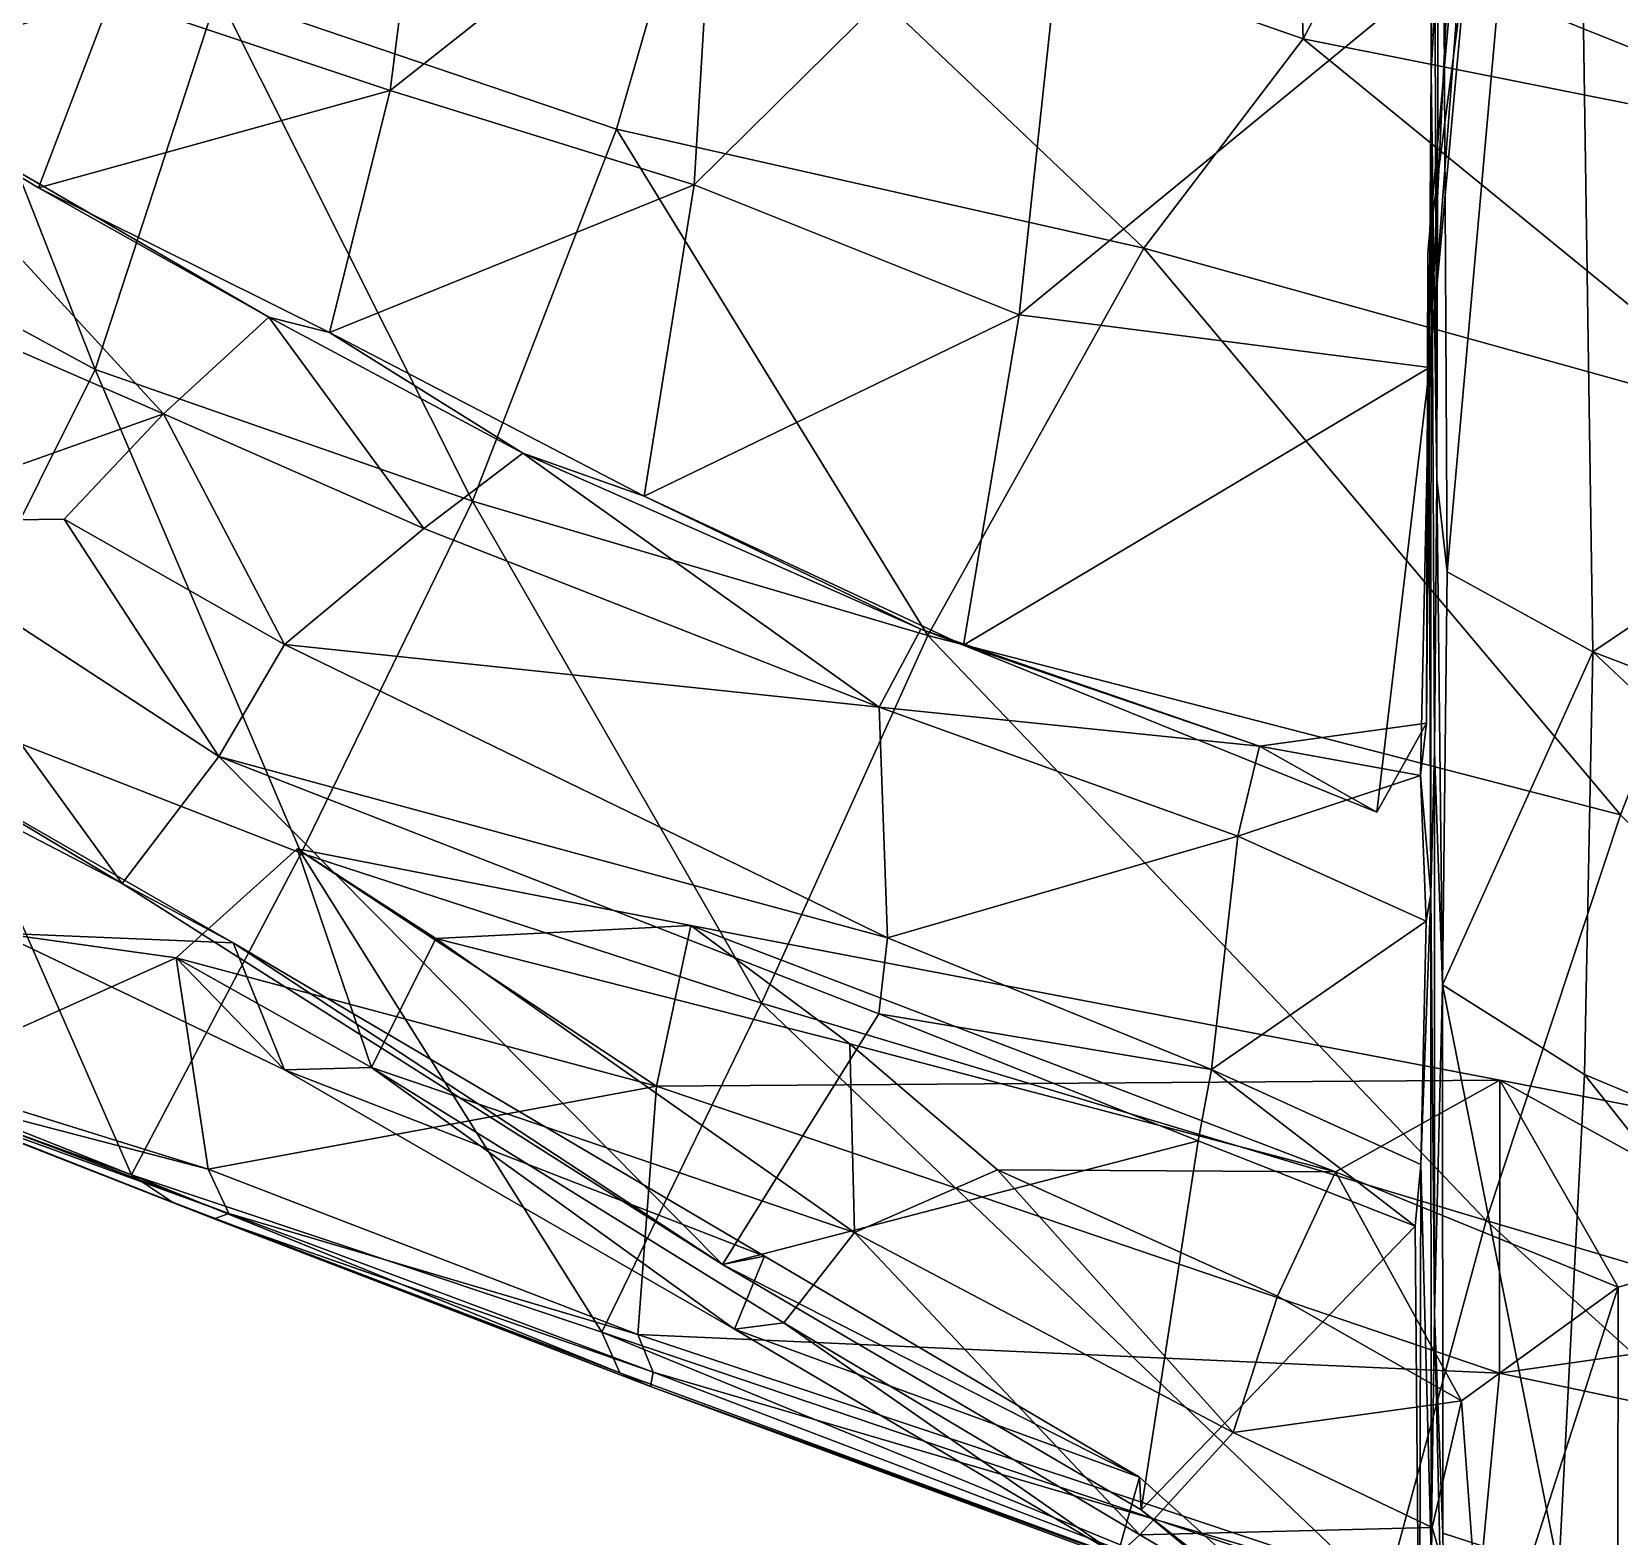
# Model space of a CAD drawing. Extents: x -4.77 to 4.77, y -2.48 to 3.3.
# Drawn here: x -4.3673 to -3.908, y 1.6094 to 2.0449 of the extents above; entities that cross this region are included whole.
import ezdxf

# ---------------------------------------------------------------- set-up
doc = ezdxf.new("R2010")
doc.units = 0

msp = doc.modelspace()

# ---------------------------------------------------------------- linework, layer by layer
for points in [[(-3.96243, 2.03334, -0.56343), (-3.94091, 2.41016, -0.2283), (-3.96352, 2.44361, -0.3732)], [(-3.96175, 2.17439, -0.66373), (-3.96243, 2.03334, -0.56343), (-3.96352, 2.44361, -0.3732)], [(-3.96243, 2.03334, 0.56343), (-3.96352, 2.44361, 0.3732), (-3.94091, 2.41016, 0.2283)], [(-3.96175, 2.17439, 0.66373), (-3.96352, 2.44361, 0.3732), (-3.96243, 2.03334, 0.56343)], [(-3.96243, 2.03334, -0.56343), (-3.9631, 1.94406, -0.46135), (-3.94091, 2.41016, -0.2283)], [(-3.94221, 2.21926, -0.23084), (-3.94091, 2.41016, -0.2283), (-3.9631, 1.94406, -0.46135)], [(-3.96243, 2.03334, 0.56343), (-3.94091, 2.41016, 0.2283), (-3.9631, 1.94406, 0.46135)], [(-3.94221, 2.21926, 0.23084), (-3.9631, 1.94406, 0.46135), (-3.94091, 2.41016, 0.2283)], [(-3.95786, 1.88852, -1.01572), (-3.95991, 2.28024, -0.87068), (-3.922, 2.29025, -0.89502)], [(-3.95786, 1.88852, 1.01572), (-3.922, 2.29025, 0.89502), (-3.95991, 2.28024, 0.87068)], [(-3.95786, 1.88852, -1.01572), (-3.922, 2.29025, -0.89502), (-3.91568, 1.86537, -1.04619)], [(-3.95786, 1.88852, 1.01572), (-3.91568, 1.86537, 1.04619), (-3.922, 2.29025, 0.89502)], [(-3.51184, 2.13729, -0.95595), (-3.91568, 1.86537, -1.04619), (-3.922, 2.29025, -0.89502)], [(-3.51184, 2.13729, 0.95595), (-3.922, 2.29025, 0.89502), (-3.91568, 1.86537, 1.04619)], [(-3.96083, 1.91525, -0.80011), (-3.96175, 2.17439, -0.66373), (-3.95991, 2.28024, -0.87068)], [(-3.96083, 1.91525, 0.80011), (-3.95991, 2.28024, 0.87068), (-3.96175, 2.17439, 0.66373)], [(-3.96083, 1.91525, -0.80011), (-3.95991, 2.28024, -0.87068), (-3.95786, 1.88852, -1.01572)], [(-3.96083, 1.91525, 0.80011), (-3.95786, 1.88852, 1.01572), (-3.95991, 2.28024, 0.87068)], [(-3.96339, 1.98073, -0.33821), (-3.95185, 2.06961, -0.23737), (-3.94221, 2.21926, -0.23084)], [(-3.94221, 2.21926, -0.23084), (-3.9631, 1.94406, -0.46135), (-3.96339, 1.98073, -0.33821)], [(-3.96339, 1.98073, 0.33821), (-3.94221, 2.21926, 0.23084), (-3.95185, 2.06961, 0.23737)], [(-3.94221, 2.21926, 0.23084), (-3.96339, 1.98073, 0.33821), (-3.9631, 1.94406, 0.46135)], [(-4.17304, 2.10335, 0.1145), (-3.9995, 2.0428, 0.18102), (-4.0049, 2.20857, 0.16673)], [(-4.17304, 2.10335, -0.1145), (-4.0049, 2.20857, -0.16673), (-3.9995, 2.0428, -0.18102)], [(-3.98401, 2.07216, 0.25586), (-4.0049, 2.20857, 0.16673), (-3.9995, 2.0428, 0.18102)], [(-3.98401, 2.07216, -0.25586), (-3.9995, 2.0428, -0.18102), (-4.0049, 2.20857, -0.16673)], [(-3.96083, 1.91525, -0.80011), (-3.96243, 2.03334, -0.56343), (-3.96175, 2.17439, -0.66373)], [(-3.96083, 1.91525, 0.80011), (-3.96175, 2.17439, 0.66373), (-3.96243, 2.03334, 0.56343)], [(-3.51184, 2.13729, -0.95595), (-3.36535, 1.65421, -1.14597), (-3.91568, 1.86537, -1.04619)], [(-3.51184, 2.13729, 0.95595), (-3.91568, 1.86537, 1.04619), (-3.36535, 1.65421, 1.14597)], [(-4.41926, 2.0322, -0.3492), (-4.43616, 2.12198, -0.36575), (-4.34439, 2.05487, -0.27764)], [(-4.41926, 2.0322, 0.3492), (-4.34439, 2.05487, 0.27764), (-4.43616, 2.12198, 0.36575)], [(-4.253, 2.11128, -0.2233), (-4.26361, 2.02788, -0.25917), (-4.34439, 2.05487, -0.27764)], [(-4.253, 2.11128, 0.2233), (-4.34439, 2.05487, 0.27764), (-4.26361, 2.02788, 0.25917)], [(-4.26361, 2.02788, -0.25917), (-4.253, 2.11128, -0.2233), (-4.16956, 2.10225, -0.21655)], [(-4.26361, 2.02788, 0.25917), (-4.16956, 2.10225, 0.21655), (-4.253, 2.11128, 0.2233)], [(-4.17566, 2.00052, -0.26235), (-4.06592, 2.10905, -0.21009), (-4.08166, 1.96295, -0.27019)], [(-4.17566, 2.00052, -0.26235), (-4.16956, 2.10225, -0.21655), (-4.06592, 2.10905, -0.21009)], [(-4.17566, 2.00052, 0.26235), (-4.08166, 1.96295, 0.27019), (-4.06592, 2.10905, 0.21009)], [(-4.17566, 2.00052, 0.26235), (-4.06592, 2.10905, 0.21009), (-4.16956, 2.10225, 0.21655)], [(-3.95185, 2.06961, -0.23737), (-4.08166, 1.96295, -0.27019), (-4.06592, 2.10905, -0.21009)], [(-3.95185, 2.06961, 0.23737), (-4.06592, 2.10905, 0.21009), (-4.08166, 1.96295, 0.27019)], [(-3.84097, 2.04051, 0.3021), (-3.96509, 2.10762, 0.34597), (-3.98401, 2.07216, 0.25586)], [(-3.84097, 2.04051, -0.3021), (-3.98401, 2.07216, -0.25586), (-3.96509, 2.10762, -0.34597)], [(-3.84097, 2.04051, 0.3021), (-3.85155, 2.07444, 0.37375), (-3.96509, 2.10762, 0.34597)], [(-3.84097, 2.04051, -0.3021), (-3.96509, 2.10762, -0.34597), (-3.85155, 2.07444, -0.37375)], [(-4.31346, 2.05592, 0.05534), (-4.19814, 2.01664, 0.09969), (-4.17304, 2.10335, 0.1145)], [(-4.31346, 2.05592, -0.05534), (-4.17304, 2.10335, -0.1145), (-4.19814, 2.01664, -0.09969)], [(-4.26361, 2.02788, -0.25917), (-4.16956, 2.10225, -0.21655), (-4.17566, 2.00052, -0.26235)], [(-4.26361, 2.02788, 0.25917), (-4.17566, 2.00052, 0.26235), (-4.16956, 2.10225, 0.21655)], [(-4.17304, 2.10335, 0.1145), (-4.19814, 2.01664, 0.09969), (-4.04553, 1.98221, 0.15375)], [(-4.17304, 2.10335, -0.1145), (-4.04553, 1.98221, -0.15375), (-4.19814, 2.01664, -0.09969)], [(-4.17304, 2.10335, 0.1145), (-4.04553, 1.98221, 0.15375), (-3.9995, 2.0428, 0.18102)], [(-4.17304, 2.10335, -0.1145), (-3.9995, 2.0428, -0.18102), (-4.04553, 1.98221, -0.15375)], [(-4.349, 1.9471, -0.02043), (-4.40534, 2.09067, 0.01216), (-4.42654, 1.98914, -0.05424)], [(-4.349, 1.9471, 0.02043), (-4.42654, 1.98914, 0.05424), (-4.40534, 2.09067, -0.01216)], [(-4.349, 1.9471, -0.02043), (-4.31346, 2.05592, 0.05534), (-4.40534, 2.09067, 0.01216)], [(-4.349, 1.9471, 0.02043), (-4.40534, 2.09067, -0.01216), (-4.31346, 2.05592, -0.05534)], [(-3.98401, 2.07216, 0.25586), (-3.9995, 2.0428, 0.18102), (-3.8235, 2.00771, 0.23729)], [(-3.98401, 2.07216, -0.25586), (-3.8235, 2.00771, -0.23729), (-3.9995, 2.0428, -0.18102)], [(-3.98401, 2.07216, 0.25586), (-3.8235, 2.00771, 0.23729), (-3.84097, 2.04051, 0.3021)], [(-3.98401, 2.07216, -0.25586), (-3.84097, 2.04051, -0.3021), (-3.8235, 2.00771, -0.23729)], [(-3.95185, 2.06961, -0.23737), (-3.96289, 1.94768, -0.2858), (-4.08166, 1.96295, -0.27019)], [(-3.95185, 2.06961, 0.23737), (-4.08166, 1.96295, 0.27019), (-3.96289, 1.94768, 0.2858)], [(-3.96339, 1.98073, -0.33821), (-3.96289, 1.94768, -0.2858), (-3.95185, 2.06961, -0.23737)], [(-3.96339, 1.98073, 0.33821), (-3.95185, 2.06961, 0.23737), (-3.96289, 1.94768, 0.2858)], [(-4.41926, 2.0322, -0.3492), (-4.34439, 2.05487, -0.27764), (-4.36532, 1.99964, -0.3011)], [(-4.41926, 2.0322, 0.3492), (-4.36532, 1.99964, 0.3011), (-4.34439, 2.05487, 0.27764)], [(-4.36532, 1.99964, -0.3011), (-4.34439, 2.05487, -0.27764), (-4.26361, 2.02788, -0.25917)], [(-4.36532, 1.99964, 0.3011), (-4.26361, 2.02788, 0.25917), (-4.34439, 2.05487, 0.27764)], [(-4.31346, 2.05592, 0.05534), (-4.349, 1.9471, -0.02043), (-4.23985, 1.90903, 0.02675)], [(-4.31346, 2.05592, -0.05534), (-4.23985, 1.90903, -0.02675), (-4.349, 1.9471, 0.02043)], [(-4.31346, 2.05592, 0.05534), (-4.23985, 1.90903, 0.02675), (-4.19814, 2.01664, 0.09969)], [(-4.31346, 2.05592, -0.05534), (-4.19814, 2.01664, -0.09969), (-4.23985, 1.90903, -0.02675)], [(-3.86324, 1.93144, 0.2062), (-3.9995, 2.0428, 0.18102), (-4.04553, 1.98221, 0.15375)], [(-3.86324, 1.93144, -0.2062), (-4.04553, 1.98221, -0.15375), (-3.9995, 2.0428, -0.18102)], [(-3.86324, 1.93144, 0.2062), (-3.8235, 2.00771, 0.23729), (-3.9995, 2.0428, 0.18102)], [(-3.86324, 1.93144, -0.2062), (-3.9995, 2.0428, -0.18102), (-3.8235, 2.00771, -0.23729)], [(-4.32918, 1.93431, -0.39155), (-4.44908, 1.98648, -0.39037), (-4.41926, 2.0322, -0.3492)], [(-4.32918, 1.93431, 0.39155), (-4.41926, 2.0322, 0.3492), (-4.44908, 1.98648, 0.39037)], [(-4.32918, 1.93431, -0.39155), (-4.41926, 2.0322, -0.3492), (-4.2987, 1.96222, -0.33841)], [(-4.36532, 1.99964, -0.3011), (-4.2987, 1.96222, -0.33841), (-4.41926, 2.0322, -0.3492)], [(-4.32918, 1.93431, 0.39155), (-4.2987, 1.96222, 0.33841), (-4.41926, 2.0322, 0.3492)], [(-4.36532, 1.99964, 0.3011), (-4.41926, 2.0322, 0.3492), (-4.2987, 1.96222, 0.33841)], [(-3.96258, 1.79521, -0.54379), (-3.9631, 1.94406, -0.46135), (-3.96243, 2.03334, -0.56343)], [(-3.96258, 1.79521, 0.54379), (-3.96243, 2.03334, 0.56343), (-3.9631, 1.94406, 0.46135)], [(-3.96258, 1.79521, -0.54379), (-3.96243, 2.03334, -0.56343), (-3.96145, 1.83657, -0.70909)], [(-3.96258, 1.79521, 0.54379), (-3.96145, 1.83657, 0.70909), (-3.96243, 2.03334, 0.56343)], [(-3.96083, 1.91525, -0.80011), (-3.96145, 1.83657, -0.70909), (-3.96243, 2.03334, -0.56343)], [(-3.96083, 1.91525, 0.80011), (-3.96243, 2.03334, 0.56343), (-3.96145, 1.83657, 0.70909)], [(-4.36532, 1.99964, -0.3011), (-4.26361, 2.02788, -0.25917), (-4.28118, 1.95783, -0.30014)], [(-4.36532, 1.99964, 0.3011), (-4.28118, 1.95783, 0.30014), (-4.26361, 2.02788, 0.25917)], [(-4.17566, 2.00052, -0.26235), (-4.28118, 1.95783, -0.30014), (-4.26361, 2.02788, -0.25917)], [(-4.17566, 2.00052, 0.26235), (-4.26361, 2.02788, 0.25917), (-4.28118, 1.95783, 0.30014)], [(-4.10811, 1.87007, 0.07517), (-4.19814, 2.01664, 0.09969), (-4.23985, 1.90903, 0.02675)], [(-4.10811, 1.87007, -0.07517), (-4.23985, 1.90903, -0.02675), (-4.19814, 2.01664, -0.09969)], [(-4.10811, 1.87007, 0.07517), (-4.04553, 1.98221, 0.15375), (-4.19814, 2.01664, 0.09969)], [(-4.10811, 1.87007, -0.07517), (-4.19814, 2.01664, -0.09969), (-4.04553, 1.98221, -0.15375)], [(-4.36532, 1.99964, -0.3011), (-4.28118, 1.95783, -0.30014), (-4.2987, 1.96222, -0.33841)], [(-4.36532, 1.99964, 0.3011), (-4.2987, 1.96222, 0.33841), (-4.28118, 1.95783, 0.30014)], [(-4.17566, 2.00052, -0.26235), (-4.19011, 1.91046, -0.31086), (-4.28118, 1.95783, -0.30014)], [(-4.17566, 2.00052, 0.26235), (-4.28118, 1.95783, 0.30014), (-4.19011, 1.91046, 0.31086)], [(-4.08166, 1.96295, -0.27019), (-4.19011, 1.91046, -0.31086), (-4.17566, 2.00052, -0.26235)], [(-4.08166, 1.96295, 0.27019), (-4.17566, 2.00052, 0.26235), (-4.19011, 1.91046, 0.31086)], [(-4.39776, 1.84939, -0.10856), (-4.349, 1.9471, -0.02043), (-4.42654, 1.98914, -0.05424)], [(-4.39776, 1.84939, 0.10856), (-4.42654, 1.98914, 0.05424), (-4.349, 1.9471, 0.02043)], [(-4.32918, 1.93431, -0.39155), (-4.41715, 1.90306, -0.37264), (-4.44908, 1.98648, -0.39037)], [(-4.32918, 1.93431, 0.39155), (-4.44908, 1.98648, 0.39037), (-4.41715, 1.90306, 0.37264)], [(-3.90768, 1.81822, 0.13875), (-4.04553, 1.98221, 0.15375), (-4.10811, 1.87007, 0.07517)], [(-3.90768, 1.81822, -0.13875), (-4.10811, 1.87007, -0.07517), (-4.04553, 1.98221, -0.15375)], [(-3.90768, 1.81822, 0.13875), (-3.86324, 1.93144, 0.2062), (-4.04553, 1.98221, 0.15375)], [(-3.90768, 1.81822, -0.13875), (-4.04553, 1.98221, -0.15375), (-3.86324, 1.93144, -0.2062)], [(-3.9638, 1.84475, -0.36168), (-3.96289, 1.94768, -0.2858), (-3.96339, 1.98073, -0.33821)], [(-3.9638, 1.84475, -0.36168), (-3.96339, 1.98073, -0.33821), (-3.9631, 1.94406, -0.46135)], [(-3.9638, 1.84475, 0.36168), (-3.96339, 1.98073, 0.33821), (-3.96289, 1.94768, 0.2858)], [(-3.9638, 1.84475, 0.36168), (-3.9631, 1.94406, 0.46135), (-3.96339, 1.98073, 0.33821)], [(-4.2987, 1.96222, -0.33841), (-4.25392, 1.90106, -0.3913), (-4.32918, 1.93431, -0.39155)], [(-4.2987, 1.96222, 0.33841), (-4.32918, 1.93431, 0.39155), (-4.25392, 1.90106, 0.3913)], [(-4.28118, 1.95783, -0.30014), (-4.22522, 1.9229, -0.34116), (-4.2987, 1.96222, -0.33841)], [(-4.2987, 1.96222, -0.33841), (-4.22522, 1.9229, -0.34116), (-4.25392, 1.90106, -0.3913)], [(-4.28118, 1.95783, 0.30014), (-4.2987, 1.96222, 0.33841), (-4.22522, 1.9229, 0.34116)], [(-4.2987, 1.96222, 0.33841), (-4.25392, 1.90106, 0.3913), (-4.22522, 1.9229, 0.34116)], [(-4.08166, 1.96295, -0.27019), (-4.09775, 1.86735, -0.32082), (-4.19011, 1.91046, -0.31086)], [(-4.08166, 1.96295, 0.27019), (-4.19011, 1.91046, 0.31086), (-4.09775, 1.86735, 0.32082)], [(-3.96289, 1.94768, -0.2858), (-4.09775, 1.86735, -0.32082), (-4.08166, 1.96295, -0.27019)], [(-3.96289, 1.94768, 0.2858), (-4.08166, 1.96295, 0.27019), (-4.09775, 1.86735, 0.32082)], [(-4.28118, 1.95783, -0.30014), (-4.19011, 1.91046, -0.31086), (-4.22522, 1.9229, -0.34116)], [(-4.28118, 1.95783, 0.30014), (-4.22522, 1.9229, 0.34116), (-4.19011, 1.91046, 0.31086)], [(-3.96289, 1.94768, -0.2858), (-3.97819, 1.81895, -0.33197), (-4.09775, 1.86735, -0.32082)], [(-3.96289, 1.94768, 0.2858), (-4.09775, 1.86735, 0.32082), (-3.97819, 1.81895, 0.33197)], [(-3.9638, 1.84475, -0.36168), (-3.97819, 1.81895, -0.33197), (-3.96289, 1.94768, -0.2858)], [(-3.9638, 1.84475, 0.36168), (-3.96289, 1.94768, 0.2858), (-3.97819, 1.81895, 0.33197)], [(-4.349, 1.9471, -0.02043), (-4.39776, 1.84939, -0.10856), (-4.28933, 1.80709, -0.05462)], [(-4.349, 1.9471, 0.02043), (-4.28933, 1.80709, 0.05462), (-4.39776, 1.84939, 0.10856)], [(-4.349, 1.9471, -0.02043), (-4.28933, 1.80709, -0.05462), (-4.23985, 1.90903, 0.02675)], [(-4.349, 1.9471, 0.02043), (-4.23985, 1.90903, -0.02675), (-4.28933, 1.80709, 0.05462)], [(-3.96258, 1.79521, -0.54379), (-3.96554, 1.82962, -0.39534), (-3.9631, 1.94406, -0.46135)], [(-3.9638, 1.84475, -0.36168), (-3.9631, 1.94406, -0.46135), (-3.96554, 1.82962, -0.39534)], [(-3.96258, 1.79521, 0.54379), (-3.9631, 1.94406, 0.46135), (-3.96554, 1.82962, 0.39534)], [(-3.9638, 1.84475, 0.36168), (-3.96554, 1.82962, 0.39534), (-3.9631, 1.94406, 0.46135)], [(-4.32918, 1.93431, -0.39155), (-4.35792, 1.90378, -0.39003), (-4.41715, 1.90306, -0.37264)], [(-4.32918, 1.93431, 0.39155), (-4.41715, 1.90306, 0.37264), (-4.35792, 1.90378, 0.39003)], [(-4.32918, 1.93431, -0.39155), (-4.29419, 1.86752, -0.39204), (-4.35792, 1.90378, -0.39003)], [(-4.32918, 1.93431, 0.39155), (-4.35792, 1.90378, 0.39003), (-4.29419, 1.86752, 0.39204)], [(-4.32918, 1.93431, -0.39155), (-4.25392, 1.90106, -0.3913), (-4.29419, 1.86752, -0.39204)], [(-4.32918, 1.93431, 0.39155), (-4.29419, 1.86752, 0.39204), (-4.25392, 1.90106, 0.3913)], [(-4.22522, 1.9229, -0.34116), (-4.12216, 1.84937, -0.40306), (-4.25392, 1.90106, -0.3913)], [(-4.22522, 1.9229, 0.34116), (-4.25392, 1.90106, 0.3913), (-4.12216, 1.84937, 0.40306)], [(-4.19011, 1.91046, -0.31086), (-4.11005, 1.87197, -0.37092), (-4.22522, 1.9229, -0.34116)], [(-4.22522, 1.9229, -0.34116), (-4.11005, 1.87197, -0.37092), (-4.12216, 1.84937, -0.40306)], [(-4.19011, 1.91046, 0.31086), (-4.22522, 1.9229, 0.34116), (-4.11005, 1.87197, 0.37092)], [(-4.22522, 1.9229, 0.34116), (-4.12216, 1.84937, 0.40306), (-4.11005, 1.87197, 0.37092)], [(-3.96083, 1.91525, -0.80011), (-3.95915, 1.76898, -0.93557), (-3.96145, 1.83657, -0.70909)], [(-3.96083, 1.91525, 0.80011), (-3.96145, 1.83657, 0.70909), (-3.95915, 1.76898, 0.93557)], [(-3.96083, 1.91525, -0.80011), (-3.95786, 1.88852, -1.01572), (-3.95915, 1.76898, -0.93557)], [(-3.96083, 1.91525, 0.80011), (-3.95915, 1.76898, 0.93557), (-3.95786, 1.88852, 1.01572)], [(-4.15615, 1.76371), (-4.23985, 1.90903, 0.02675), (-4.28933, 1.80709, -0.05462)], [(-4.15615, 1.76371), (-4.28933, 1.80709, 0.05462), (-4.23985, 1.90903, -0.02675)], [(-4.15615, 1.76371), (-4.10811, 1.87007, 0.07517), (-4.23985, 1.90903, 0.02675)], [(-4.15615, 1.76371), (-4.23985, 1.90903, -0.02675), (-4.10811, 1.87007, -0.07517)], [(-4.19011, 1.91046, -0.31086), (-4.09775, 1.86735, -0.32082), (-4.11005, 1.87197, -0.37092)], [(-4.19011, 1.91046, 0.31086), (-4.11005, 1.87197, 0.37092), (-4.09775, 1.86735, 0.32082)], [(-4.34116, 1.79833, -0.41207), (-4.4478, 1.85382, -0.40634), (-4.41715, 1.90306, -0.37264)], [(-4.34116, 1.79833, 0.41207), (-4.41715, 1.90306, 0.37264), (-4.4478, 1.85382, 0.40634)], [(-4.31322, 1.83508, -0.38441), (-4.41715, 1.90306, -0.37264), (-4.35792, 1.90378, -0.39003)], [(-4.31322, 1.83508, 0.38441), (-4.35792, 1.90378, 0.39003), (-4.41715, 1.90306, 0.37264)], [(-4.34116, 1.79833, -0.41207), (-4.41715, 1.90306, -0.37264), (-4.31322, 1.83508, -0.38441)], [(-4.34116, 1.79833, 0.41207), (-4.31322, 1.83508, 0.38441), (-4.41715, 1.90306, 0.37264)], [(-4.31322, 1.83508, -0.38441), (-4.35792, 1.90378, -0.39003), (-4.29419, 1.86752, -0.39204)], [(-4.31322, 1.83508, 0.38441), (-4.29419, 1.86752, 0.39204), (-4.35792, 1.90378, 0.39003)], [(-4.29419, 1.86752, -0.39204), (-4.25392, 1.90106, -0.3913), (-4.12216, 1.84937, -0.40306)], [(-4.29419, 1.86752, 0.39204), (-4.12216, 1.84937, 0.40306), (-4.25392, 1.90106, 0.3913)], [(-3.95915, 1.76898, -0.93557), (-3.95786, 1.88852, -1.01572), (-3.91568, 1.86537, -1.04619)], [(-3.95915, 1.76898, 0.93557), (-3.91568, 1.86537, 1.04619), (-3.95786, 1.88852, 1.01572)], [(-3.94653, 1.70082, 0.06874), (-4.10811, 1.87007, 0.07517), (-4.15615, 1.76371)], [(-3.94653, 1.70082, -0.06874), (-4.15615, 1.76371), (-4.10811, 1.87007, -0.07517)], [(-4.12216, 1.84937, -0.40306), (-4.11005, 1.87197, -0.37092), (-4.01213, 1.83805, -0.38723)], [(-4.12216, 1.84937, 0.40306), (-4.01213, 1.83805, 0.38723), (-4.11005, 1.87197, 0.37092)], [(-4.09775, 1.86735, -0.32082), (-4.01213, 1.83805, -0.38723), (-4.11005, 1.87197, -0.37092)], [(-4.09775, 1.86735, 0.32082), (-4.11005, 1.87197, 0.37092), (-4.01213, 1.83805, 0.38723)], [(-3.94653, 1.70082, 0.06874), (-3.90768, 1.81822, 0.13875), (-4.10811, 1.87007, 0.07517)], [(-3.94653, 1.70082, -0.06874), (-4.10811, 1.87007, -0.07517), (-3.90768, 1.81822, -0.13875)], [(-4.11975, 1.78264, -0.40512), (-4.31322, 1.83508, -0.38441), (-4.29419, 1.86752, -0.39204)], [(-4.11975, 1.78264, 0.40512), (-4.29419, 1.86752, 0.39204), (-4.31322, 1.83508, 0.38441)], [(-4.29419, 1.86752, -0.39204), (-4.12216, 1.84937, -0.40306), (-4.11975, 1.78264, -0.40512)], [(-4.29419, 1.86752, 0.39204), (-4.11975, 1.78264, 0.40512), (-4.12216, 1.84937, 0.40306)], [(-4.09775, 1.86735, -0.32082), (-3.97819, 1.81895, -0.33197), (-4.01213, 1.83805, -0.38723)], [(-4.09775, 1.86735, 0.32082), (-4.01213, 1.83805, 0.38723), (-3.97819, 1.81895, 0.33197)], [(-3.95915, 1.76898, -0.93557), (-3.91568, 1.86537, -1.04619), (-3.91804, 1.74306, -0.96218)], [(-3.95915, 1.76898, 0.93557), (-3.91804, 1.74306, 0.96218), (-3.91568, 1.86537, 1.04619)], [(-3.67804, 1.64278, -1.00455), (-3.91804, 1.74306, -0.96218), (-3.91568, 1.86537, -1.04619)], [(-3.67804, 1.64278, 1.00455), (-3.91568, 1.86537, 1.04619), (-3.91804, 1.74306, 0.96218)], [(-3.67804, 1.64278, -1.00455), (-3.91568, 1.86537, -1.04619), (-3.36535, 1.65421, -1.14597)], [(-3.67804, 1.64278, 1.00455), (-3.36535, 1.65421, 1.14597), (-3.91568, 1.86537, 1.04619)], [(-4.40454, 1.83615, -0.36816), (-4.4478, 1.85382, -0.40634), (-4.34116, 1.79833, -0.41207)], [(-4.40454, 1.83615, 0.36816), (-4.34116, 1.79833, 0.41207), (-4.4478, 1.85382, 0.40634)], [(-4.39776, 1.84939, -0.10856), (-4.46382, 1.76371, -0.23292), (-4.33847, 1.71405, -0.15541)], [(-4.39776, 1.84939, 0.10856), (-4.33847, 1.71405, 0.15541), (-4.46382, 1.76371, 0.23292)], [(-4.39776, 1.84939, -0.10856), (-4.33847, 1.71405, -0.15541), (-4.28933, 1.80709, -0.05462)], [(-4.39776, 1.84939, 0.10856), (-4.28933, 1.80709, 0.05462), (-4.33847, 1.71405, 0.15541)], [(-4.12216, 1.84937, -0.40306), (-4.01213, 1.83805, -0.38723), (-4.01839, 1.812, -0.42114)], [(-4.11975, 1.78264, -0.40512), (-4.12216, 1.84937, -0.40306), (-4.01839, 1.812, -0.42114)], [(-4.12216, 1.84937, 0.40306), (-4.01839, 1.812, 0.42114), (-4.01213, 1.83805, 0.38723)], [(-4.11975, 1.78264, 0.40512), (-4.01839, 1.812, 0.42114), (-4.12216, 1.84937, 0.40306)], [(-4.01213, 1.83805, -0.38723), (-3.9638, 1.84475, -0.36168), (-3.96554, 1.82962, -0.39534)], [(-4.01213, 1.83805, -0.38723), (-3.97819, 1.81895, -0.33197), (-3.9638, 1.84475, -0.36168)], [(-4.01213, 1.83805, 0.38723), (-3.96554, 1.82962, 0.39534), (-3.9638, 1.84475, 0.36168)], [(-4.01213, 1.83805, 0.38723), (-3.9638, 1.84475, 0.36168), (-3.97819, 1.81895, 0.33197)], [(-4.01839, 1.812, -0.42114), (-4.01213, 1.83805, -0.38723), (-3.96554, 1.82962, -0.39534)], [(-4.01839, 1.812, 0.42114), (-3.96554, 1.82962, 0.39534), (-4.01213, 1.83805, 0.38723)], [(-4.40454, 1.83615, -0.36816), (-4.34116, 1.79833, -0.41207), (-4.30901, 1.78116, -0.36912)], [(-4.37675, 1.78399, -0.32217), (-4.40454, 1.83615, -0.36816), (-4.30901, 1.78116, -0.36912)], [(-4.40454, 1.83615, 0.36816), (-4.30901, 1.78116, 0.36912), (-4.34116, 1.79833, 0.41207)], [(-4.37675, 1.78399, 0.32217), (-4.30901, 1.78116, 0.36912), (-4.40454, 1.83615, 0.36816)], [(-4.31322, 1.83508, -0.38441), (-4.16746, 1.68809, -0.41922), (-4.34116, 1.79833, -0.41207)], [(-4.31322, 1.83508, 0.38441), (-4.34116, 1.79833, 0.41207), (-4.16746, 1.68809, 0.41922)], [(-4.31322, 1.83508, -0.38441), (-4.12224, 1.76064, -0.38512), (-4.16746, 1.68809, -0.41922)], [(-4.11975, 1.78264, -0.40512), (-4.12224, 1.76064, -0.38512), (-4.31322, 1.83508, -0.38441)], [(-4.31322, 1.83508, 0.38441), (-4.16746, 1.68809, 0.41922), (-4.12224, 1.76064, 0.38512)], [(-4.11975, 1.78264, 0.40512), (-4.31322, 1.83508, 0.38441), (-4.12224, 1.76064, 0.38512)], [(-3.9615, 1.67362, -0.70156), (-3.96258, 1.79521, -0.54379), (-3.96145, 1.83657, -0.70909)], [(-3.9615, 1.67362, 0.70156), (-3.96145, 1.83657, 0.70909), (-3.96258, 1.79521, 0.54379)], [(-3.95915, 1.76898, -0.93557), (-3.9615, 1.67362, -0.70156), (-3.96145, 1.83657, -0.70909)], [(-3.95915, 1.76898, 0.93557), (-3.96145, 1.83657, 0.70909), (-3.9615, 1.67362, 0.70156)], [(-4.01839, 1.812, -0.42114), (-3.96554, 1.82962, -0.39534), (-3.96391, 1.7874, -0.44765)], [(-4.01839, 1.812, 0.42114), (-3.96391, 1.7874, 0.44765), (-3.96554, 1.82962, 0.39534)], [(-3.96258, 1.79521, -0.54379), (-3.96391, 1.7874, -0.44765), (-3.96554, 1.82962, -0.39534)], [(-3.96258, 1.79521, 0.54379), (-3.96554, 1.82962, 0.39534), (-3.96391, 1.7874, 0.44765)], [(-3.72159, 1.63385, 0.12924), (-3.90768, 1.81822, 0.13875), (-3.94653, 1.70082, 0.06874)], [(-3.72159, 1.63385, -0.12924), (-3.94653, 1.70082, -0.06874), (-3.90768, 1.81822, -0.13875)], [(-4.11975, 1.78264, -0.40512), (-4.01839, 1.812, -0.42114), (-4.02595, 1.74451, -0.41646)], [(-4.11975, 1.78264, 0.40512), (-4.02595, 1.74451, 0.41646), (-4.01839, 1.812, 0.42114)], [(-4.02595, 1.74451, -0.41646), (-4.01839, 1.812, -0.42114), (-3.96391, 1.7874, -0.44765)], [(-4.02595, 1.74451, 0.41646), (-3.96391, 1.7874, 0.44765), (-4.01839, 1.812, 0.42114)], [(-4.20237, 1.66852, -0.08008), (-4.28933, 1.80709, -0.05462), (-4.33847, 1.71405, -0.15541)], [(-4.20237, 1.66852, 0.08008), (-4.33847, 1.71405, 0.15541), (-4.28933, 1.80709, 0.05462)], [(-4.29053, 1.80833, -0.27342), (-4.18659, 1.73966, -0.2015), (-4.32552, 1.77681, -0.27762)], [(-4.26907, 1.74509, -0.29084), (-4.29053, 1.80833, -0.27342), (-4.32552, 1.77681, -0.27762)], [(-4.29053, 1.80833, 0.27342), (-4.32552, 1.77681, 0.27762), (-4.18659, 1.73966, 0.2015)], [(-4.26907, 1.74509, 0.29084), (-4.32552, 1.77681, 0.27762), (-4.29053, 1.80833, 0.27342)], [(-4.25042, 1.78241, -0.28045), (-4.17667, 1.78618, -0.20899), (-4.29053, 1.80833, -0.27342)], [(-4.29053, 1.80833, -0.27342), (-4.17667, 1.78618, -0.20899), (-4.18659, 1.73966, -0.2015)], [(-4.26907, 1.74509, -0.29084), (-4.25042, 1.78241, -0.28045), (-4.29053, 1.80833, -0.27342)], [(-4.25042, 1.78241, 0.28045), (-4.29053, 1.80833, 0.27342), (-4.17667, 1.78618, 0.20899)], [(-4.29053, 1.80833, 0.27342), (-4.18659, 1.73966, 0.2015), (-4.17667, 1.78618, 0.20899)], [(-4.26907, 1.74509, 0.29084), (-4.29053, 1.80833, 0.27342), (-4.25042, 1.78241, 0.28045)], [(-4.20237, 1.66852, -0.08008), (-4.15615, 1.76371), (-4.28933, 1.80709, -0.05462)], [(-4.20237, 1.66852, 0.08008), (-4.28933, 1.80709, 0.05462), (-4.15615, 1.76371)], [(-4.30901, 1.78116, -0.36912), (-4.34116, 1.79833, -0.41207), (-4.16746, 1.68809, -0.41922)], [(-4.30901, 1.78116, 0.36912), (-4.16746, 1.68809, 0.41922), (-4.34116, 1.79833, 0.41207)], [(-3.96543, 1.717, -0.42776), (-3.96258, 1.79521, -0.54379), (-3.96243, 1.60455, -0.56712)], [(-3.96543, 1.717, -0.42776), (-3.96391, 1.7874, -0.44765), (-3.96258, 1.79521, -0.54379)], [(-3.96543, 1.717, 0.42776), (-3.96243, 1.60455, 0.56712), (-3.96258, 1.79521, 0.54379)], [(-3.96543, 1.717, 0.42776), (-3.96258, 1.79521, 0.54379), (-3.96391, 1.7874, 0.44765)], [(-3.9615, 1.67362, -0.70156), (-3.96243, 1.60455, -0.56712), (-3.96258, 1.79521, -0.54379)], [(-3.9615, 1.67362, 0.70156), (-3.96258, 1.79521, 0.54379), (-3.96243, 1.60455, 0.56712)], [(-4.02595, 1.74451, -0.41646), (-3.96391, 1.7874, -0.44765), (-3.96543, 1.717, -0.42776)], [(-4.02595, 1.74451, 0.41646), (-3.96543, 1.717, 0.42776), (-3.96391, 1.7874, 0.44765)], [(-4.40224, 1.7424, -0.31604), (-4.37675, 1.78399, -0.32217), (-4.32552, 1.77681, -0.27762)], [(-4.40224, 1.7424, 0.31604), (-4.32552, 1.77681, 0.27762), (-4.37675, 1.78399, 0.32217)], [(-4.29422, 1.74439, -0.33108), (-4.32552, 1.77681, -0.27762), (-4.37675, 1.78399, -0.32217)], [(-4.37675, 1.78399, -0.32217), (-4.30901, 1.78116, -0.36912), (-4.29422, 1.74439, -0.33108)], [(-4.29422, 1.74439, 0.33108), (-4.37675, 1.78399, 0.32217), (-4.32552, 1.77681, 0.27762)], [(-4.37675, 1.78399, 0.32217), (-4.29422, 1.74439, 0.33108), (-4.30901, 1.78116, 0.36912)], [(-4.26907, 1.74509, -0.29084), (-4.12929, 1.69738, -0.28324), (-4.25042, 1.78241, -0.28045)], [(-4.26907, 1.74509, 0.29084), (-4.25042, 1.78241, 0.28045), (-4.12929, 1.69738, 0.28324)], [(-4.25042, 1.78241, -0.28045), (-4.13066, 1.75196, -0.23595), (-4.17667, 1.78618, -0.20899)], [(-4.25042, 1.78241, 0.28045), (-4.17667, 1.78618, 0.20899), (-4.13066, 1.75196, 0.23595)], [(-4.13066, 1.75196, -0.23595), (-4.25042, 1.78241, -0.28045), (-4.12929, 1.69738, -0.28324)], [(-4.13066, 1.75196, 0.23595), (-4.12929, 1.69738, 0.28324), (-4.25042, 1.78241, 0.28045)], [(-3.94262, 1.74142, -0.12964), (-4.18659, 1.73966, -0.2015), (-4.17667, 1.78618, -0.20899)], [(-3.94262, 1.74142, 0.12964), (-4.17667, 1.78618, 0.20899), (-4.18659, 1.73966, 0.2015)], [(-3.99016, 1.71493, -0.19518), (-4.17667, 1.78618, -0.20899), (-4.13066, 1.75196, -0.23595)], [(-3.99016, 1.71493, -0.19518), (-3.94262, 1.74142, -0.12964), (-4.17667, 1.78618, -0.20899)], [(-3.99016, 1.71493, 0.19518), (-4.13066, 1.75196, 0.23595), (-4.17667, 1.78618, 0.20899)], [(-3.99016, 1.71493, 0.19518), (-4.17667, 1.78618, 0.20899), (-3.94262, 1.74142, 0.12964)], [(-4.02595, 1.74451, -0.41646), (-4.12224, 1.76064, -0.38512), (-4.11975, 1.78264, -0.40512)], [(-4.02595, 1.74451, 0.41646), (-4.11975, 1.78264, 0.40512), (-4.12224, 1.76064, 0.38512)], [(-4.15532, 1.69046, -0.3737), (-4.29422, 1.74439, -0.33108), (-4.30901, 1.78116, -0.36912)], [(-4.30901, 1.78116, -0.36912), (-4.16746, 1.68809, -0.41922), (-4.15532, 1.69046, -0.3737)], [(-4.15532, 1.69046, 0.3737), (-4.30901, 1.78116, 0.36912), (-4.29422, 1.74439, 0.33108)], [(-4.30901, 1.78116, 0.36912), (-4.15532, 1.69046, 0.3737), (-4.16746, 1.68809, 0.41922)], [(-4.40224, 1.7424, -0.31604), (-4.32552, 1.77681, -0.27762), (-4.31629, 1.71565, -0.26002)], [(-4.40224, 1.7424, 0.31604), (-4.31629, 1.71565, 0.26002), (-4.32552, 1.77681, 0.27762)], [(-4.31629, 1.71565, -0.26002), (-4.32552, 1.77681, -0.27762), (-4.18659, 1.73966, -0.2015)], [(-4.29422, 1.74439, -0.33108), (-4.26907, 1.74509, -0.29084), (-4.32552, 1.77681, -0.27762)], [(-4.31629, 1.71565, 0.26002), (-4.18659, 1.73966, 0.2015), (-4.32552, 1.77681, 0.27762)], [(-4.29422, 1.74439, 0.33108), (-4.32552, 1.77681, 0.27762), (-4.26907, 1.74509, 0.29084)], [(-3.95915, 1.76898, -0.93557), (-3.95904, 1.6103, -0.83405), (-3.9615, 1.67362, -0.70156)], [(-3.95915, 1.76898, 0.93557), (-3.9615, 1.67362, 0.70156), (-3.95904, 1.6103, 0.83405)], [(-3.95915, 1.76898, -0.93557), (-3.92549, 1.59938, -0.86185), (-3.95904, 1.6103, -0.83405)], [(-3.95915, 1.76898, -0.93557), (-3.91804, 1.74306, -0.96218), (-3.92549, 1.59938, -0.86185)], [(-3.95915, 1.76898, 0.93557), (-3.95904, 1.6103, 0.83405), (-3.92549, 1.59938, 0.86185)], [(-3.95915, 1.76898, 0.93557), (-3.92549, 1.59938, 0.86185), (-3.91804, 1.74306, 0.96218)], [(-4.44218, 1.75152, -0.25845), (-4.33847, 1.71405, -0.15541), (-4.46382, 1.76371, -0.23292)], [(-4.44218, 1.75152, 0.25845), (-4.46382, 1.76371, 0.23292), (-4.33847, 1.71405, 0.15541)], [(-4.15615, 1.76371), (-4.20237, 1.66852, -0.08008), (-3.97598, 1.59191, 0.00222)], [(-4.15615, 1.76371), (-3.97598, 1.59191, -0.00222), (-4.20237, 1.66852, 0.08008)], [(-4.15615, 1.76371), (-3.97598, 1.59191, 0.00222), (-3.94653, 1.70082, 0.06874)], [(-4.15615, 1.76371), (-3.94653, 1.70082, -0.06874), (-3.97598, 1.59191, -0.00222)], [(-4.02988, 1.72391, -0.38596), (-4.16746, 1.68809, -0.41922), (-4.12224, 1.76064, -0.38512)], [(-4.02988, 1.72391, 0.38596), (-4.12224, 1.76064, 0.38512), (-4.16746, 1.68809, 0.41922)], [(-4.02595, 1.74451, -0.41646), (-4.02988, 1.72391, -0.38596), (-4.12224, 1.76064, -0.38512)], [(-4.02595, 1.74451, 0.41646), (-4.12224, 1.76064, 0.38512), (-4.02988, 1.72391, 0.38596)], [(-4.42156, 1.74328, -0.27945), (-4.32659, 1.70611, -0.18684), (-4.44218, 1.75152, -0.25845)], [(-4.44218, 1.75152, -0.25845), (-4.32659, 1.70611, -0.18684), (-4.33847, 1.71405, -0.15541)], [(-4.42156, 1.74328, 0.27945), (-4.44218, 1.75152, 0.25845), (-4.32659, 1.70611, 0.18684)], [(-4.44218, 1.75152, 0.25845), (-4.33847, 1.71405, 0.15541), (-4.32659, 1.70611, 0.18684)], [(-4.13066, 1.75196, -0.23595), (-4.12929, 1.69738, -0.28324), (-4.08794, 1.71547, -0.25667)], [(-4.08794, 1.71547, -0.25667), (-3.99016, 1.71493, -0.19518), (-4.13066, 1.75196, -0.23595)], [(-4.13066, 1.75196, 0.23595), (-4.08794, 1.71547, 0.25667), (-4.12929, 1.69738, 0.28324)], [(-4.08794, 1.71547, 0.25667), (-4.13066, 1.75196, 0.23595), (-3.99016, 1.71493, 0.19518)], [(-4.42156, 1.74328, -0.27945), (-4.31031, 1.70282, -0.23714), (-4.31453, 1.70129, -0.21238)], [(-4.42156, 1.74328, -0.27945), (-4.40769, 1.73954, -0.30025), (-4.31031, 1.70282, -0.23714)], [(-4.42156, 1.74328, -0.27945), (-4.31453, 1.70129, -0.21238), (-4.32659, 1.70611, -0.18684)], [(-4.42156, 1.74328, 0.27945), (-4.31453, 1.70129, 0.21238), (-4.31031, 1.70282, 0.23714)], [(-4.42156, 1.74328, 0.27945), (-4.31031, 1.70282, 0.23714), (-4.40769, 1.73954, 0.30025)], [(-4.42156, 1.74328, 0.27945), (-4.32659, 1.70611, 0.18684), (-4.31453, 1.70129, 0.21238)], [(-4.40769, 1.73954, -0.30025), (-4.40224, 1.7424, -0.31604), (-4.31629, 1.71565, -0.26002)], [(-4.40769, 1.73954, 0.30025), (-4.31629, 1.71565, 0.26002), (-4.40224, 1.7424, 0.31604)], [(-4.16404, 1.66938, -0.33086), (-4.26907, 1.74509, -0.29084), (-4.29422, 1.74439, -0.33108)], [(-4.16404, 1.66938, 0.33086), (-4.29422, 1.74439, 0.33108), (-4.26907, 1.74509, 0.29084)], [(-4.15532, 1.69046, -0.3737), (-4.16404, 1.66938, -0.33086), (-4.29422, 1.74439, -0.33108)], [(-4.15532, 1.69046, 0.3737), (-4.29422, 1.74439, 0.33108), (-4.16404, 1.66938, 0.33086)], [(-4.16404, 1.66938, -0.33086), (-4.14973, 1.67117, -0.29887), (-4.26907, 1.74509, -0.29084)], [(-4.26907, 1.74509, -0.29084), (-4.14973, 1.67117, -0.29887), (-4.12929, 1.69738, -0.28324)], [(-4.16404, 1.66938, 0.33086), (-4.26907, 1.74509, 0.29084), (-4.14973, 1.67117, 0.29887)], [(-4.26907, 1.74509, 0.29084), (-4.12929, 1.69738, 0.28324), (-4.14973, 1.67117, 0.29887)], [(-3.94262, 1.74142, -0.12964), (-3.94263, 1.65659, -0.12304), (-4.18659, 1.73966, -0.2015)], [(-3.94262, 1.74142, 0.12964), (-4.18659, 1.73966, 0.2015), (-3.94263, 1.65659, 0.12304)], [(-3.96711, 1.69916, -0.40025), (-4.02988, 1.72391, -0.38596), (-4.02595, 1.74451, -0.41646)], [(-3.96711, 1.69916, 0.40025), (-4.02595, 1.74451, 0.41646), (-4.02988, 1.72391, 0.38596)], [(-3.96711, 1.69916, -0.40025), (-4.02595, 1.74451, -0.41646), (-3.96543, 1.717, -0.42776)], [(-3.96711, 1.69916, 0.40025), (-3.96543, 1.717, 0.42776), (-4.02595, 1.74451, 0.41646)], [(-3.94262, 1.74142, -0.12964), (-3.99016, 1.71493, -0.19518), (-3.90838, 1.68153, -0.18222)], [(-3.94262, 1.74142, 0.12964), (-3.90838, 1.68153, 0.18222), (-3.99016, 1.71493, 0.19518)], [(-3.94263, 1.65659, -0.12304), (-3.94262, 1.74142, -0.12964), (-3.6911, 1.69261, -0.07114)], [(-3.94263, 1.65659, 0.12304), (-3.6911, 1.69261, 0.07114), (-3.94262, 1.74142, 0.12964)], [(-3.94262, 1.74142, -0.12964), (-3.90838, 1.68153, -0.18222), (-3.85933, 1.69537, -0.14942)], [(-3.85933, 1.69537, -0.14942), (-3.6911, 1.69261, -0.07114), (-3.94262, 1.74142, -0.12964)], [(-3.94262, 1.74142, 0.12964), (-3.85933, 1.69537, 0.14942), (-3.90838, 1.68153, 0.18222)], [(-3.85933, 1.69537, 0.14942), (-3.94262, 1.74142, 0.12964), (-3.6911, 1.69261, 0.07114)], [(-3.7485, 1.52906, -0.89557), (-3.92549, 1.59938, -0.86185), (-3.91804, 1.74306, -0.96218)], [(-3.7485, 1.52906, 0.89557), (-3.91804, 1.74306, 0.96218), (-3.92549, 1.59938, 0.86185)], [(-3.7485, 1.52906, -0.89557), (-3.91804, 1.74306, -0.96218), (-3.67804, 1.64278, -1.00455)], [(-3.7485, 1.52906, 0.89557), (-3.67804, 1.64278, 1.00455), (-3.91804, 1.74306, 0.96218)], [(-4.40769, 1.73954, -0.30025), (-4.31629, 1.71565, -0.26002), (-4.31031, 1.70282, -0.23714)], [(-4.40769, 1.73954, 0.30025), (-4.31031, 1.70282, 0.23714), (-4.31629, 1.71565, 0.26002)], [(-4.31629, 1.71565, -0.26002), (-4.18659, 1.73966, -0.2015), (-4.19198, 1.66778, -0.1989)], [(-4.31629, 1.71565, 0.26002), (-4.19198, 1.66778, 0.1989), (-4.18659, 1.73966, 0.2015)], [(-3.94263, 1.65659, -0.12304), (-4.19198, 1.66778, -0.1989), (-4.18659, 1.73966, -0.2015)], [(-3.94263, 1.65659, 0.12304), (-4.18659, 1.73966, 0.2015), (-4.19198, 1.66778, 0.1989)], [(-4.02988, 1.72391, -0.38596), (-4.04638, 1.61708, -0.42956), (-4.16746, 1.68809, -0.41922)], [(-4.02988, 1.72391, 0.38596), (-4.16746, 1.68809, 0.41922), (-4.04638, 1.61708, 0.42956)], [(-3.96711, 1.69916, -0.40025), (-4.04638, 1.61708, -0.42956), (-4.02988, 1.72391, -0.38596)], [(-3.96711, 1.69916, 0.40025), (-4.02988, 1.72391, 0.38596), (-4.04638, 1.61708, 0.42956)], [(-4.19719, 1.65674, -0.119), (-4.33847, 1.71405, -0.15541), (-4.32659, 1.70611, -0.18684)], [(-4.19719, 1.65674, -0.119), (-4.20237, 1.66852, -0.08008), (-4.33847, 1.71405, -0.15541)], [(-4.19719, 1.65674, 0.119), (-4.32659, 1.70611, 0.18684), (-4.33847, 1.71405, 0.15541)], [(-4.19719, 1.65674, 0.119), (-4.33847, 1.71405, 0.15541), (-4.20237, 1.66852, 0.08008)], [(-4.31031, 1.70282, -0.23714), (-4.31629, 1.71565, -0.26002), (-4.19198, 1.66778, -0.1989)], [(-4.31031, 1.70282, 0.23714), (-4.19198, 1.66778, 0.1989), (-4.31629, 1.71565, 0.26002)], [(-4.08794, 1.71547, -0.25667), (-4.12929, 1.69738, -0.28324), (-4.01977, 1.63948, -0.28814)], [(-4.08794, 1.71547, 0.25667), (-4.01977, 1.63948, 0.28814), (-4.12929, 1.69738, 0.28324)], [(-4.08794, 1.71547, -0.25667), (-4.01977, 1.63948, -0.28814), (-4.00693, 1.67892, -0.24781)], [(-4.08794, 1.71547, -0.25667), (-4.00693, 1.67892, -0.24781), (-3.99016, 1.71493, -0.19518)], [(-4.08794, 1.71547, 0.25667), (-4.00693, 1.67892, 0.24781), (-4.01977, 1.63948, 0.28814)], [(-4.08794, 1.71547, 0.25667), (-3.99016, 1.71493, 0.19518), (-4.00693, 1.67892, 0.24781)], [(-3.95363, 1.64863, -0.24314), (-3.99016, 1.71493, -0.19518), (-4.00693, 1.67892, -0.24781)], [(-3.95363, 1.64863, 0.24314), (-4.00693, 1.67892, 0.24781), (-3.99016, 1.71493, 0.19518)], [(-3.95363, 1.64863, -0.24314), (-3.90838, 1.68153, -0.18222), (-3.99016, 1.71493, -0.19518)], [(-3.95363, 1.64863, 0.24314), (-3.99016, 1.71493, 0.19518), (-3.90838, 1.68153, 0.18222)], [(-3.96543, 1.717, -0.42776), (-3.96586, 1.55014, -0.43907), (-3.96711, 1.69916, -0.40025)], [(-3.96543, 1.717, 0.42776), (-3.96711, 1.69916, 0.40025), (-3.96586, 1.55014, 0.43907)], [(-3.96543, 1.717, -0.42776), (-3.96243, 1.60455, -0.56712), (-3.96586, 1.55014, -0.43907)], [(-3.96543, 1.717, 0.42776), (-3.96586, 1.55014, 0.43907), (-3.96243, 1.60455, 0.56712)], [(-4.18834, 1.65274, -0.15111), (-4.32659, 1.70611, -0.18684), (-4.31453, 1.70129, -0.21238)], [(-4.18834, 1.65274, -0.15111), (-4.19719, 1.65674, -0.119), (-4.32659, 1.70611, -0.18684)], [(-4.18834, 1.65274, 0.15111), (-4.31453, 1.70129, 0.21238), (-4.32659, 1.70611, 0.18684)], [(-4.18834, 1.65274, 0.15111), (-4.32659, 1.70611, 0.18684), (-4.19719, 1.65674, 0.119)], [(-4.18753, 1.65695, -0.18478), (-4.31453, 1.70129, -0.21238), (-4.31031, 1.70282, -0.23714)], [(-4.18753, 1.65695, 0.18478), (-4.31031, 1.70282, 0.23714), (-4.31453, 1.70129, 0.21238)], [(-4.18753, 1.65695, -0.18478), (-4.18834, 1.65274, -0.15111), (-4.31453, 1.70129, -0.21238)], [(-4.18753, 1.65695, 0.18478), (-4.31453, 1.70129, 0.21238), (-4.18834, 1.65274, 0.15111)], [(-4.31031, 1.70282, -0.23714), (-4.19198, 1.66778, -0.1989), (-4.18753, 1.65695, -0.18478)], [(-4.31031, 1.70282, 0.23714), (-4.18753, 1.65695, 0.18478), (-4.19198, 1.66778, 0.1989)], [(-3.94653, 1.70082, 0.06874), (-3.97598, 1.59191, 0.00222), (-3.735, 1.50928, 0.06581)], [(-3.94653, 1.70082, -0.06874), (-3.735, 1.50928, -0.06581), (-3.97598, 1.59191, -0.00222)], [(-3.94653, 1.70082, 0.06874), (-3.735, 1.50928, 0.06581), (-3.72159, 1.63385, 0.12924)], [(-3.94653, 1.70082, -0.06874), (-3.72159, 1.63385, -0.12924), (-3.735, 1.50928, -0.06581)], [(-4.0467, 1.60984, -0.3032), (-4.12929, 1.69738, -0.28324), (-4.14973, 1.67117, -0.29887)], [(-4.0467, 1.60984, 0.3032), (-4.14973, 1.67117, 0.29887), (-4.12929, 1.69738, 0.28324)], [(-4.0467, 1.60984, -0.3032), (-4.01977, 1.63948, -0.28814), (-4.12929, 1.69738, -0.28324)], [(-4.0467, 1.60984, 0.3032), (-4.12929, 1.69738, 0.28324), (-4.01977, 1.63948, 0.28814)], [(-3.96711, 1.69916, -0.40025), (-3.96586, 1.55014, -0.43907), (-4.04638, 1.61708, -0.42956)], [(-3.96711, 1.69916, 0.40025), (-4.04638, 1.61708, 0.42956), (-3.96586, 1.55014, 0.43907)], [(-3.90838, 1.68153, -0.18222), (-3.90858, 1.52487, -0.18758), (-3.85933, 1.69537, -0.14942)], [(-3.76834, 1.62637, -0.14914), (-3.85933, 1.69537, -0.14942), (-3.90858, 1.52487, -0.18758)], [(-3.90838, 1.68153, 0.18222), (-3.85933, 1.69537, 0.14942), (-3.90858, 1.52487, 0.18758)], [(-3.76834, 1.62637, 0.14914), (-3.90858, 1.52487, 0.18758), (-3.85933, 1.69537, 0.14942)], [(-4.04681, 1.6265, -0.37643), (-4.15532, 1.69046, -0.3737), (-4.16746, 1.68809, -0.41922)], [(-4.04681, 1.6265, 0.37643), (-4.16746, 1.68809, 0.41922), (-4.15532, 1.69046, 0.3737)], [(-4.04681, 1.6265, -0.37643), (-4.16404, 1.66938, -0.33086), (-4.15532, 1.69046, -0.3737)], [(-4.04681, 1.6265, 0.37643), (-4.15532, 1.69046, 0.3737), (-4.16404, 1.66938, 0.33086)], [(-3.94263, 1.65659, -0.12304), (-3.6911, 1.69261, -0.07114), (-3.7043, 1.6064, -0.06363)], [(-3.94263, 1.65659, 0.12304), (-3.7043, 1.6064, 0.06363), (-3.6911, 1.69261, 0.07114)], [(-4.04681, 1.6265, -0.37643), (-4.16746, 1.68809, -0.41922), (-4.04638, 1.61708, -0.42956)], [(-4.04681, 1.6265, 0.37643), (-4.04638, 1.61708, 0.42956), (-4.16746, 1.68809, 0.41922)], [(-3.94722, 1.56088, -0.23819), (-3.90838, 1.68153, -0.18222), (-3.95363, 1.64863, -0.24314)], [(-3.94722, 1.56088, 0.23819), (-3.95363, 1.64863, 0.24314), (-3.90838, 1.68153, 0.18222)], [(-3.90838, 1.68153, -0.18222), (-3.94722, 1.56088, -0.23819), (-3.90858, 1.52487, -0.18758)], [(-3.90838, 1.68153, 0.18222), (-3.90858, 1.52487, 0.18758), (-3.94722, 1.56088, 0.23819)], [(-4.01977, 1.63948, -0.28814), (-3.95363, 1.64863, -0.24314), (-4.00693, 1.67892, -0.24781)], [(-4.01977, 1.63948, 0.28814), (-4.00693, 1.67892, 0.24781), (-3.95363, 1.64863, 0.24314)], [(-3.9615, 1.67362, -0.70156), (-3.9566, 1.45781, -0.73936), (-3.96243, 1.60455, -0.56712)], [(-3.9615, 1.67362, 0.70156), (-3.96243, 1.60455, 0.56712), (-3.9566, 1.45781, 0.73936)], [(-3.9615, 1.67362, -0.70156), (-3.95904, 1.6103, -0.83405), (-3.9566, 1.45781, -0.73936)], [(-3.9615, 1.67362, 0.70156), (-3.9566, 1.45781, 0.73936), (-3.95904, 1.6103, 0.83405)], [(-3.96939, 1.57287, -0.03675), (-4.20237, 1.66852, -0.08008), (-4.19719, 1.65674, -0.119)], [(-3.96939, 1.57287, -0.03675), (-3.97598, 1.59191, 0.00222), (-4.20237, 1.66852, -0.08008)], [(-3.96939, 1.57287, 0.03675), (-4.19719, 1.65674, 0.119), (-4.20237, 1.66852, 0.08008)], [(-3.96939, 1.57287, 0.03675), (-4.20237, 1.66852, 0.08008), (-3.97598, 1.59191, -0.00222)], [(-4.18753, 1.65695, -0.18478), (-4.19198, 1.66778, -0.1989), (-3.9492, 1.58696, -0.12429)], [(-3.94263, 1.65659, -0.12304), (-3.9492, 1.58696, -0.12429), (-4.19198, 1.66778, -0.1989)], [(-4.18753, 1.65695, 0.18478), (-3.9492, 1.58696, 0.12429), (-4.19198, 1.66778, 0.1989)], [(-3.94263, 1.65659, 0.12304), (-4.19198, 1.66778, 0.1989), (-3.9492, 1.58696, 0.12429)], [(-4.14973, 1.67117, -0.29887), (-4.16404, 1.66938, -0.33086), (-4.0532, 1.60394, -0.32951)], [(-4.14973, 1.67117, 0.29887), (-4.0532, 1.60394, 0.32951), (-4.16404, 1.66938, 0.33086)], [(-4.04681, 1.6265, -0.37643), (-4.0532, 1.60394, -0.32951), (-4.16404, 1.66938, -0.33086)], [(-4.04681, 1.6265, 0.37643), (-4.16404, 1.66938, 0.33086), (-4.0532, 1.60394, 0.32951)], [(-4.14973, 1.67117, -0.29887), (-4.0532, 1.60394, -0.32951), (-4.0467, 1.60984, -0.3032)], [(-4.14973, 1.67117, 0.29887), (-4.0467, 1.60984, 0.3032), (-4.0532, 1.60394, 0.32951)], [(-4.18834, 1.65274, -0.15111), (-3.96939, 1.57287, -0.03675), (-4.19719, 1.65674, -0.119)], [(-4.18834, 1.65274, 0.15111), (-4.19719, 1.65674, 0.119), (-3.96939, 1.57287, 0.03675)], [(-3.95055, 1.56664, -0.09984), (-4.18834, 1.65274, -0.15111), (-4.18753, 1.65695, -0.18478)], [(-3.95055, 1.56664, 0.09984), (-4.18753, 1.65695, 0.18478), (-4.18834, 1.65274, 0.15111)], [(-4.18753, 1.65695, -0.18478), (-3.9492, 1.58696, -0.12429), (-3.95055, 1.56664, -0.09984)], [(-4.18753, 1.65695, 0.18478), (-3.95055, 1.56664, 0.09984), (-3.9492, 1.58696, 0.12429)], [(-3.9492, 1.58696, -0.12429), (-3.94263, 1.65659, -0.12304), (-3.7043, 1.6064, -0.06363)], [(-3.9492, 1.58696, 0.12429), (-3.7043, 1.6064, 0.06363), (-3.94263, 1.65659, 0.12304)], [(-4.18834, 1.65274, -0.15111), (-3.954, 1.56619, -0.06806), (-3.96939, 1.57287, -0.03675)], [(-3.95055, 1.56664, -0.09984), (-3.954, 1.56619, -0.06806), (-4.18834, 1.65274, -0.15111)], [(-4.18834, 1.65274, 0.15111), (-3.96939, 1.57287, 0.03675), (-3.954, 1.56619, 0.06806)], [(-3.95055, 1.56664, 0.09984), (-4.18834, 1.65274, 0.15111), (-3.954, 1.56619, 0.06806)], [(-4.01977, 1.63948, -0.28814), (-3.96219, 1.61195, -0.2861), (-3.95363, 1.64863, -0.24314)], [(-4.01977, 1.63948, 0.28814), (-3.95363, 1.64863, 0.24314), (-3.96219, 1.61195, 0.2861)], [(-3.94722, 1.56088, -0.23819), (-3.95363, 1.64863, -0.24314), (-3.96219, 1.61195, -0.2861)], [(-3.94722, 1.56088, 0.23819), (-3.96219, 1.61195, 0.2861), (-3.95363, 1.64863, 0.24314)], [(-4.0467, 1.60984, -0.3032), (-3.96219, 1.61195, -0.2861), (-4.01977, 1.63948, -0.28814)], [(-4.0467, 1.60984, 0.3032), (-4.01977, 1.63948, 0.28814), (-3.96219, 1.61195, 0.2861)], [(-4.0532, 1.60394, -0.32951), (-4.04681, 1.6265, -0.37643), (-3.96375, 1.55203, -0.38005)], [(-4.0532, 1.60394, 0.32951), (-3.96375, 1.55203, 0.38005), (-4.04681, 1.6265, 0.37643)], [(-4.04638, 1.61708, -0.42956), (-3.96375, 1.55203, -0.38005), (-4.04681, 1.6265, -0.37643)], [(-4.04638, 1.61708, 0.42956), (-4.04681, 1.6265, 0.37643), (-3.96375, 1.55203, 0.38005)], [(-3.76834, 1.62637, -0.14914), (-3.90858, 1.52487, -0.18758), (-3.81312, 1.51522, -0.14975)], [(-3.76834, 1.62637, 0.14914), (-3.81312, 1.51522, 0.14975), (-3.90858, 1.52487, 0.18758)], [(-4.04638, 1.61708, -0.42956), (-3.96586, 1.55014, -0.43907), (-3.96375, 1.55203, -0.38005)], [(-4.04638, 1.61708, 0.42956), (-3.96375, 1.55203, 0.38005), (-3.96586, 1.55014, 0.43907)], [(-4.0532, 1.60394, -0.32951), (-3.96386, 1.56111, -0.30549), (-4.0467, 1.60984, -0.3032)], [(-4.0532, 1.60394, 0.32951), (-4.0467, 1.60984, 0.3032), (-3.96386, 1.56111, 0.30549)], [(-4.0467, 1.60984, -0.3032), (-3.96386, 1.56111, -0.30549), (-3.96219, 1.61195, -0.2861)], [(-4.0467, 1.60984, 0.3032), (-3.96219, 1.61195, 0.2861), (-3.96386, 1.56111, 0.30549)], [(-3.96386, 1.56111, -0.30549), (-3.94722, 1.56088, -0.23819), (-3.96219, 1.61195, -0.2861)], [(-3.96386, 1.56111, 0.30549), (-3.96219, 1.61195, 0.2861), (-3.94722, 1.56088, 0.23819)], [(-3.92549, 1.59938, -0.86185), (-3.9566, 1.45781, -0.73936), (-3.95904, 1.6103, -0.83405)], [(-3.92549, 1.59938, 0.86185), (-3.95904, 1.6103, 0.83405), (-3.9566, 1.45781, 0.73936)]]:
    msp.add_3dface(points)

doc.saveas('drawing.dxf')
